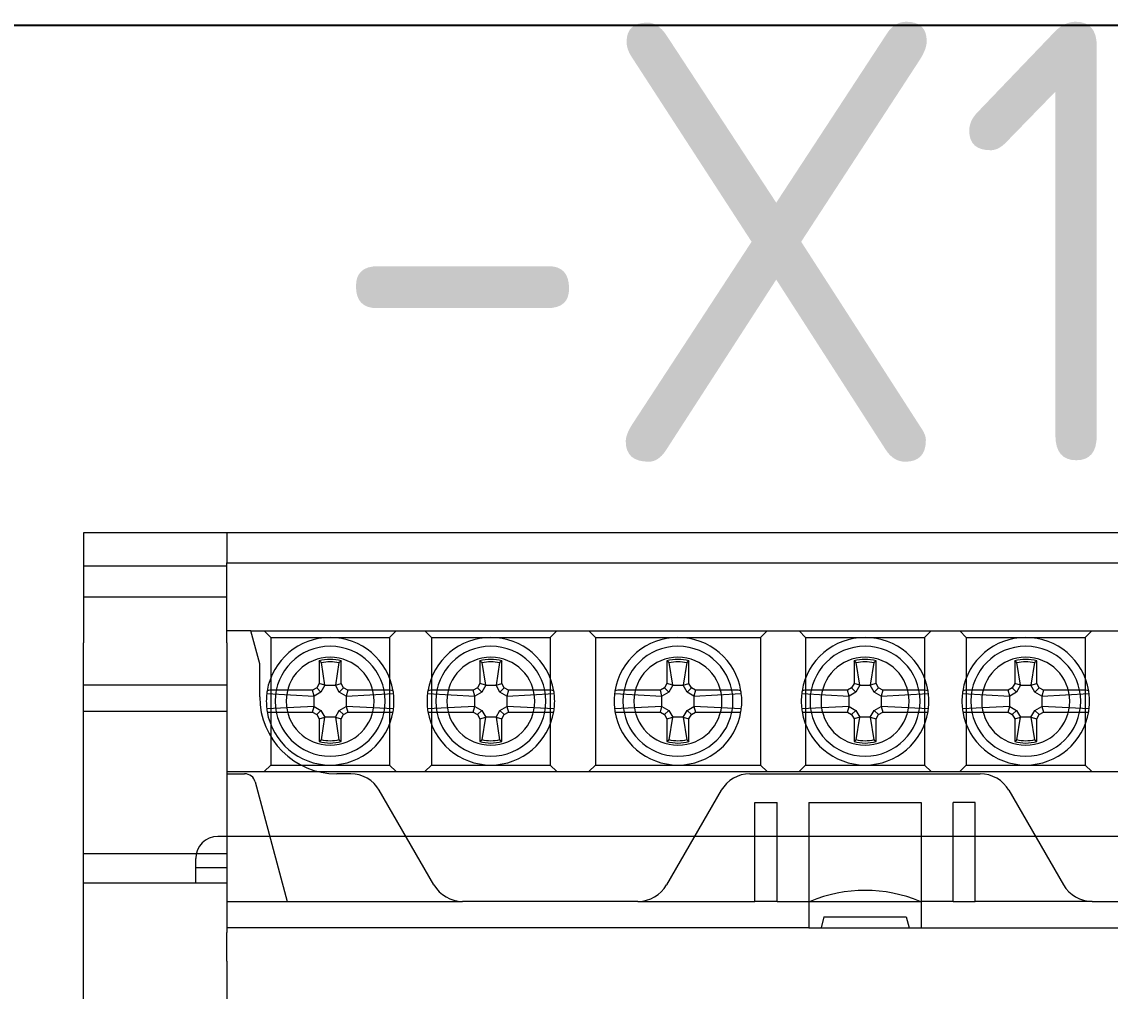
# Model space of a CAD drawing. Header units: millimetres. Extents: x 42151 to 59780, y 37376 to 44547.
# Drawn here: x 47647.3 to 47696.75, y 43040.83 to 43084.91 of the extents above; entities that cross this region are included whole.
import ezdxf
from ezdxf.enums import TextEntityAlignment as Align

# ---------------------------------------------------------------- set-up
doc = ezdxf.new("R2010")
doc.units = ezdxf.units.MM
doc.set_wipeout_variables(frame=1)
doc.layers.add('! NO PLOT !', color=7, linetype='Continuous', true_color=0xff75dd, plot=False)
doc.layers.add('000-PI-Oprema', color=30, linetype='Continuous', lineweight=5)
for name, color, linetype in [('000-PI_TEXT', 7, 'Continuous'), ('002-PI-Kabelska kanalica', 150, 'Continuous'), ('SI-Ormari', 51, 'Continuous')]:
    doc.layers.add(name, color=color, linetype=linetype)
doc.styles.add('PI0', font='isocpeur.ttf', dxfattribs={"width": 0.9})

# ---------------------------------------------------------------- blocks, each defined once
blk = doc.blocks.new('Shrack distriblock 125A')
blk.add_wipeout([(50953.151, 45336.978), (51024.151, 45336.978), (51024.151, 45240.978), (51017.651, 45240.978), (51017.651, 45241.478), (50959.651, 45241.478), (50959.651, 45240.978), (50953.151, 45240.978), (50953.151, 45241.478)]).dxf.layer = '! NO PLOT !'
at = {"layer": '000-PI-Oprema'}
for p, q in [((51024.151, 45336.978), (50953.151, 45336.978)), ((50953.151, 45336.978), (50953.151, 45331.978)), ((51024.151, 45336.978), (50953.151, 45336.978)), ((50953.151, 45336.978), (50953.151, 45331.978)), ((50959.651, 45336.978), (50959.651, 45335.618)), ((50959.651, 45336.978), (50959.651, 45335.618)), ((50953.151, 45335.478), (50959.651, 45335.478)), ((50953.151, 45335.478), (50959.651, 45335.478)), ((50959.651, 45335.478), (50959.651, 45335.618)), ((50959.651, 45335.618), (51017.651, 45335.618)), ((50959.651, 45335.478), (50959.651, 45335.618)), ((50959.651, 45335.618), (51017.651, 45335.618)), ((50959.651, 45331.978), (50959.651, 45335.478)), ((50959.651, 45331.978), (50959.651, 45335.478)), ((50953.151, 45334.078), (50959.651, 45334.078)), ((50953.151, 45334.078), (50959.651, 45334.078)), ((50960.749, 45332.528), (50959.651, 45332.528)), ((50960.749, 45332.528), (50959.651, 45332.528)), ((50961.151, 45331.028), (50960.749, 45332.528)), ((50960.749, 45332.528), (51016.553, 45332.528)), ((50961.151, 45331.028), (50960.749, 45332.528)), ((50960.749, 45332.528), (51016.553, 45332.528)), ((50961.651, 45332.228), (50961.351, 45332.528)), ((50961.651, 45332.228), (50961.351, 45332.528)), ((50967.051, 45332.228), (50967.351, 45332.528)), ((50967.051, 45332.228), (50967.351, 45332.528)), ((50968.951, 45332.228), (50968.651, 45332.528)), ((50968.951, 45332.228), (50968.651, 45332.528)), ((50974.351, 45332.228), (50974.651, 45332.528)), ((50974.351, 45332.228), (50974.651, 45332.528)), ((50976.401, 45332.228), (50976.101, 45332.528)), ((50976.401, 45332.228), (50976.101, 45332.528)), ((50983.901, 45332.228), (50984.201, 45332.528)), ((50983.901, 45332.228), (50984.201, 45332.528)), ((50985.951, 45332.228), (50985.651, 45332.528)), ((50985.951, 45332.228), (50985.651, 45332.528)), ((50991.351, 45332.228), (50991.651, 45332.528)), ((50991.351, 45332.228), (50991.651, 45332.528)), ((50993.251, 45332.228), (50992.951, 45332.528)), ((50993.251, 45332.228), (50992.951, 45332.528)), ((50998.651, 45332.228), (50998.951, 45332.528)), ((50998.651, 45332.228), (50998.951, 45332.528)), ((50953.151, 45318.808), (50953.151, 45331.978)), ((50953.151, 45318.808), (50953.151, 45331.978)), ((50959.651, 45331.978), (50959.651, 45318.808)), ((50959.651, 45331.978), (50959.651, 45318.808)), ((50961.651, 45332.228), (50961.651, 45326.428)), ((50961.651, 45332.228), (50967.051, 45332.228)), ((50961.651, 45332.228), (50961.651, 45326.428)), ((50961.651, 45332.228), (50967.051, 45332.228)), ((50967.051, 45332.228), (50967.051, 45326.428)), ((50967.051, 45332.228), (50967.051, 45326.428)), ((50968.951, 45332.228), (50968.951, 45326.428)), ((50968.951, 45332.228), (50974.351, 45332.228)), ((50968.951, 45332.228), (50968.951, 45326.428)), ((50968.951, 45332.228), (50974.351, 45332.228)), ((50974.351, 45332.228), (50974.351, 45326.428)), ((50974.351, 45332.228), (50974.351, 45326.428)), ((50976.401, 45332.228), (50976.401, 45326.428)), ((50976.401, 45332.228), (50983.901, 45332.228)), ((50976.401, 45332.228), (50976.401, 45326.428)), ((50976.401, 45332.228), (50983.901, 45332.228)), ((50983.901, 45332.228), (50983.901, 45326.428)), ((50983.901, 45332.228), (50983.901, 45326.428)), ((50985.951, 45332.228), (50985.951, 45326.428)), ((50985.951, 45332.228), (50991.351, 45332.228)), ((50985.951, 45332.228), (50985.951, 45326.428)), ((50985.951, 45332.228), (50991.351, 45332.228)), ((50991.351, 45332.228), (50991.351, 45326.428)), ((50991.351, 45332.228), (50991.351, 45326.428)), ((50993.251, 45332.228), (50993.251, 45326.428)), ((50993.251, 45332.228), (50998.651, 45332.228)), ((50993.251, 45332.228), (50993.251, 45326.428)), ((50993.251, 45332.228), (50998.651, 45332.228)), ((50998.651, 45332.228), (50998.651, 45326.428)), ((50998.651, 45332.228), (50998.651, 45326.428)), ((50961.151, 45329.528), (50961.151, 45331.028)), ((50961.151, 45329.528), (50961.151, 45331.028)), ((50963.851, 45331.161), (50963.851, 45330.128)), ((50963.851, 45331.161), (50963.851, 45330.128)), ((50964.116, 45330.057), (50963.951, 45331.083)), ((50964.116, 45330.057), (50963.951, 45331.083)), ((50964.751, 45331.083), (50964.587, 45330.057)), ((50964.751, 45331.083), (50964.587, 45330.057)), ((50964.851, 45330.128), (50964.851, 45331.161)), ((50964.851, 45330.128), (50964.851, 45331.161)), ((50971.151, 45331.161), (50971.151, 45330.128)), ((50971.151, 45331.161), (50971.151, 45330.128)), ((50971.416, 45330.057), (50971.251, 45331.083)), ((50971.416, 45330.057), (50971.251, 45331.083)), ((50972.051, 45331.083), (50971.887, 45330.057)), ((50972.051, 45331.083), (50971.887, 45330.057)), ((50972.151, 45330.128), (50972.151, 45331.161)), ((50972.151, 45330.128), (50972.151, 45331.161)), ((50979.651, 45331.161), (50979.651, 45330.128)), ((50979.651, 45331.161), (50979.651, 45330.128)), ((50979.916, 45330.057), (50979.751, 45331.083)), ((50979.916, 45330.057), (50979.751, 45331.083)), ((50980.551, 45331.083), (50980.387, 45330.057)), ((50980.551, 45331.083), (50980.387, 45330.057)), ((50980.651, 45330.128), (50980.651, 45331.161)), ((50980.651, 45330.128), (50980.651, 45331.161)), ((50988.151, 45331.161), (50988.151, 45330.128)), ((50988.151, 45331.161), (50988.151, 45330.128)), ((50988.416, 45330.057), (50988.251, 45331.083)), ((50988.416, 45330.057), (50988.251, 45331.083)), ((50989.051, 45331.083), (50988.887, 45330.057)), ((50989.051, 45331.083), (50988.887, 45330.057)), ((50989.151, 45330.128), (50989.151, 45331.161)), ((50989.151, 45330.128), (50989.151, 45331.161)), ((50995.451, 45331.161), (50995.451, 45330.128)), ((50995.451, 45331.161), (50995.451, 45330.128)), ((50995.716, 45330.057), (50995.551, 45331.083)), ((50995.716, 45330.057), (50995.551, 45331.083)), ((50996.351, 45331.083), (50996.187, 45330.057)), ((50996.351, 45331.083), (50996.187, 45330.057)), ((50996.451, 45330.128), (50996.451, 45331.161)), ((50996.451, 45330.128), (50996.451, 45331.161)), ((50953.151, 45330.078), (50959.651, 45330.078)), ((50953.151, 45330.078), (50959.651, 45330.078)), ((50963.851, 45330.128), (50963.741, 45329.938)), ((50963.851, 45330.128), (50963.741, 45329.938)), ((50964.116, 45330.057), (50963.851, 45330.128)), ((50964.116, 45330.057), (50963.851, 45330.128)), ((50964.116, 45330.057), (50963.935, 45329.744)), ((50964.116, 45330.057), (50963.935, 45329.744)), ((50964.116, 45330.057), (50964.587, 45330.057)), ((50964.116, 45330.057), (50964.587, 45330.057)), ((50964.587, 45330.057), (50964.851, 45330.128)), ((50964.587, 45330.057), (50964.851, 45330.128)), ((50964.767, 45329.744), (50964.587, 45330.057)), ((50964.767, 45329.744), (50964.587, 45330.057)), ((50964.961, 45329.938), (50964.851, 45330.128)), ((50964.961, 45329.938), (50964.851, 45330.128)), ((50971.151, 45330.128), (50971.041, 45329.938)), ((50971.151, 45330.128), (50971.041, 45329.938)), ((50971.416, 45330.057), (50971.151, 45330.128)), ((50971.416, 45330.057), (50971.151, 45330.128)), ((50971.416, 45330.057), (50971.235, 45329.744)), ((50971.416, 45330.057), (50971.235, 45329.744)), ((50971.416, 45330.057), (50971.887, 45330.057)), ((50971.416, 45330.057), (50971.887, 45330.057)), ((50971.887, 45330.057), (50972.151, 45330.128)), ((50971.887, 45330.057), (50972.151, 45330.128)), ((50972.067, 45329.744), (50971.887, 45330.057)), ((50972.067, 45329.744), (50971.887, 45330.057)), ((50972.261, 45329.938), (50972.151, 45330.128)), ((50972.261, 45329.938), (50972.151, 45330.128)), ((50979.651, 45330.128), (50979.541, 45329.938)), ((50979.651, 45330.128), (50979.541, 45329.938)), ((50979.916, 45330.057), (50979.651, 45330.128)), ((50979.916, 45330.057), (50979.651, 45330.128)), ((50979.916, 45330.057), (50979.735, 45329.744)), ((50979.916, 45330.057), (50979.735, 45329.744)), ((50979.916, 45330.057), (50980.387, 45330.057)), ((50979.916, 45330.057), (50980.387, 45330.057)), ((50980.387, 45330.057), (50980.651, 45330.128)), ((50980.387, 45330.057), (50980.651, 45330.128)), ((50980.567, 45329.744), (50980.387, 45330.057)), ((50980.567, 45329.744), (50980.387, 45330.057)), ((50980.761, 45329.938), (50980.651, 45330.128)), ((50980.761, 45329.938), (50980.651, 45330.128)), ((50988.151, 45330.128), (50988.041, 45329.938)), ((50988.151, 45330.128), (50988.041, 45329.938)), ((50988.416, 45330.057), (50988.151, 45330.128)), ((50988.416, 45330.057), (50988.151, 45330.128)), ((50988.416, 45330.057), (50988.235, 45329.744)), ((50988.416, 45330.057), (50988.235, 45329.744)), ((50988.416, 45330.057), (50988.887, 45330.057)), ((50988.416, 45330.057), (50988.887, 45330.057)), ((50989.151, 45330.128), (50988.887, 45330.057)), ((50989.151, 45330.128), (50988.887, 45330.057)), ((50989.067, 45329.744), (50988.887, 45330.057)), ((50989.067, 45329.744), (50988.887, 45330.057)), ((50989.261, 45329.938), (50989.151, 45330.128)), ((50989.261, 45329.938), (50989.151, 45330.128)), ((50995.451, 45330.128), (50995.341, 45329.938)), ((50995.451, 45330.128), (50995.341, 45329.938)), ((50995.716, 45330.057), (50995.451, 45330.128)), ((50995.716, 45330.057), (50995.451, 45330.128)), ((50995.716, 45330.057), (50995.535, 45329.744)), ((50995.716, 45330.057), (50995.535, 45329.744)), ((50995.716, 45330.057), (50996.187, 45330.057)), ((50995.716, 45330.057), (50996.187, 45330.057)), ((50996.187, 45330.057), (50996.451, 45330.128)), ((50996.187, 45330.057), (50996.451, 45330.128)), ((50996.367, 45329.744), (50996.187, 45330.057)), ((50996.367, 45329.744), (50996.187, 45330.057)), ((50996.561, 45329.938), (50996.451, 45330.128)), ((50996.561, 45329.938), (50996.451, 45330.128)), ((50961.472, 45329.675), (50963.622, 45329.563)), ((50961.472, 45329.675), (50963.622, 45329.563)), ((50963.551, 45329.828), (50961.698, 45329.828)), ((50963.551, 45329.828), (50961.698, 45329.828)), ((50963.741, 45329.938), (50963.551, 45329.828)), ((50963.741, 45329.938), (50963.551, 45329.828)), ((50963.622, 45329.563), (50963.551, 45329.828)), ((50963.622, 45329.563), (50963.551, 45329.828)), ((50963.935, 45329.744), (50963.622, 45329.563)), ((50963.935, 45329.744), (50963.622, 45329.563)), ((50963.622, 45329.092), (50963.622, 45329.563)), ((50963.622, 45329.092), (50963.622, 45329.563)), ((50963.935, 45329.744), (50963.741, 45329.938)), ((50963.935, 45329.744), (50963.741, 45329.938)), ((50964.961, 45329.938), (50964.767, 45329.744)), ((50964.961, 45329.938), (50964.767, 45329.744)), ((50965.08, 45329.563), (50964.767, 45329.744)), ((50965.08, 45329.563), (50964.767, 45329.744)), ((50965.151, 45329.828), (50964.961, 45329.938)), ((50965.151, 45329.828), (50964.961, 45329.938)), ((50965.151, 45329.828), (50965.08, 45329.563)), ((50965.151, 45329.828), (50965.08, 45329.563)), ((50965.08, 45329.563), (50967.23, 45329.675)), ((50965.08, 45329.563), (50967.23, 45329.675)), ((50965.08, 45329.563), (50965.08, 45329.092)), ((50965.08, 45329.563), (50965.08, 45329.092)), ((50967.004, 45329.828), (50965.151, 45329.828)), ((50967.004, 45329.828), (50965.151, 45329.828)), ((50968.772, 45329.675), (50970.922, 45329.563)), ((50968.772, 45329.675), (50970.922, 45329.563)), ((50970.851, 45329.828), (50968.998, 45329.828)), ((50970.851, 45329.828), (50968.998, 45329.828)), ((50971.041, 45329.938), (50970.851, 45329.828)), ((50971.041, 45329.938), (50970.851, 45329.828)), ((50970.922, 45329.563), (50970.851, 45329.828)), ((50970.922, 45329.563), (50970.851, 45329.828)), ((50971.235, 45329.744), (50970.922, 45329.563)), ((50971.235, 45329.744), (50970.922, 45329.563)), ((50970.922, 45329.092), (50970.922, 45329.563)), ((50970.922, 45329.092), (50970.922, 45329.563)), ((50971.235, 45329.744), (50971.041, 45329.938)), ((50971.235, 45329.744), (50971.041, 45329.938)), ((50972.261, 45329.938), (50972.067, 45329.744)), ((50972.261, 45329.938), (50972.067, 45329.744)), ((50972.38, 45329.563), (50972.067, 45329.744)), ((50972.38, 45329.563), (50972.067, 45329.744)), ((50972.451, 45329.828), (50972.261, 45329.938)), ((50972.451, 45329.828), (50972.261, 45329.938)), ((50972.451, 45329.828), (50972.38, 45329.563)), ((50972.451, 45329.828), (50972.38, 45329.563)), ((50972.38, 45329.563), (50974.53, 45329.675)), ((50972.38, 45329.563), (50974.53, 45329.675)), ((50972.38, 45329.563), (50972.38, 45329.092)), ((50972.38, 45329.563), (50972.38, 45329.092)), ((50974.304, 45329.828), (50972.451, 45329.828)), ((50974.304, 45329.828), (50972.451, 45329.828)), ((50977.272, 45329.675), (50979.422, 45329.563)), ((50977.272, 45329.675), (50979.422, 45329.563)), ((50979.351, 45329.828), (50977.498, 45329.828)), ((50979.351, 45329.828), (50977.498, 45329.828)), ((50979.541, 45329.938), (50979.351, 45329.828)), ((50979.541, 45329.938), (50979.351, 45329.828)), ((50979.422, 45329.563), (50979.351, 45329.828)), ((50979.422, 45329.563), (50979.351, 45329.828)), ((50979.735, 45329.744), (50979.422, 45329.563)), ((50979.735, 45329.744), (50979.422, 45329.563)), ((50979.422, 45329.092), (50979.422, 45329.563)), ((50979.422, 45329.092), (50979.422, 45329.563)), ((50979.735, 45329.744), (50979.541, 45329.938)), ((50979.735, 45329.744), (50979.541, 45329.938)), ((50980.761, 45329.938), (50980.567, 45329.744)), ((50980.761, 45329.938), (50980.567, 45329.744)), ((50980.88, 45329.563), (50980.567, 45329.744)), ((50980.88, 45329.563), (50980.567, 45329.744)), ((50980.951, 45329.828), (50980.761, 45329.938)), ((50980.951, 45329.828), (50980.761, 45329.938)), ((50980.951, 45329.828), (50980.88, 45329.563)), ((50980.951, 45329.828), (50980.88, 45329.563)), ((50980.88, 45329.563), (50983.03, 45329.675)), ((50980.88, 45329.563), (50983.03, 45329.675)), ((50980.88, 45329.563), (50980.88, 45329.092)), ((50980.88, 45329.563), (50980.88, 45329.092)), ((50982.804, 45329.828), (50980.951, 45329.828)), ((50982.804, 45329.828), (50980.951, 45329.828)), ((50985.772, 45329.675), (50987.922, 45329.563)), ((50985.772, 45329.675), (50987.922, 45329.563)), ((50987.851, 45329.828), (50985.998, 45329.828)), ((50987.851, 45329.828), (50985.998, 45329.828)), ((50988.041, 45329.938), (50987.851, 45329.828)), ((50988.041, 45329.938), (50987.851, 45329.828)), ((50987.922, 45329.563), (50987.851, 45329.828)), ((50987.922, 45329.563), (50987.851, 45329.828)), ((50988.235, 45329.744), (50987.922, 45329.563)), ((50988.235, 45329.744), (50987.922, 45329.563)), ((50987.922, 45329.092), (50987.922, 45329.563)), ((50987.922, 45329.092), (50987.922, 45329.563)), ((50988.235, 45329.744), (50988.041, 45329.938)), ((50988.235, 45329.744), (50988.041, 45329.938)), ((50989.261, 45329.938), (50989.067, 45329.744)), ((50989.261, 45329.938), (50989.067, 45329.744)), ((50989.38, 45329.563), (50989.067, 45329.744)), ((50989.38, 45329.563), (50989.067, 45329.744)), ((50989.451, 45329.828), (50989.261, 45329.938)), ((50989.451, 45329.828), (50989.261, 45329.938)), ((50989.451, 45329.828), (50989.38, 45329.563)), ((50989.451, 45329.828), (50989.38, 45329.563)), ((50989.38, 45329.563), (50991.53, 45329.675)), ((50989.38, 45329.563), (50991.53, 45329.675)), ((50989.38, 45329.563), (50989.38, 45329.092)), ((50989.38, 45329.563), (50989.38, 45329.092)), ((50991.304, 45329.828), (50989.451, 45329.828)), ((50991.304, 45329.828), (50989.451, 45329.828)), ((50993.072, 45329.675), (50995.222, 45329.563)), ((50993.072, 45329.675), (50995.222, 45329.563)), ((50995.151, 45329.828), (50993.298, 45329.828)), ((50995.151, 45329.828), (50993.298, 45329.828)), ((50995.341, 45329.938), (50995.151, 45329.828)), ((50995.341, 45329.938), (50995.151, 45329.828)), ((50995.222, 45329.563), (50995.151, 45329.828)), ((50995.222, 45329.563), (50995.151, 45329.828)), ((50995.535, 45329.744), (50995.222, 45329.563)), ((50995.535, 45329.744), (50995.222, 45329.563)), ((50995.222, 45329.092), (50995.222, 45329.563)), ((50995.222, 45329.092), (50995.222, 45329.563)), ((50995.535, 45329.744), (50995.341, 45329.938)), ((50995.535, 45329.744), (50995.341, 45329.938)), ((50996.561, 45329.938), (50996.367, 45329.744)), ((50996.561, 45329.938), (50996.367, 45329.744)), ((50996.68, 45329.563), (50996.367, 45329.744)), ((50996.68, 45329.563), (50996.367, 45329.744)), ((50996.751, 45329.828), (50996.561, 45329.938)), ((50996.751, 45329.828), (50996.561, 45329.938)), ((50996.751, 45329.828), (50996.68, 45329.563)), ((50996.751, 45329.828), (50996.68, 45329.563)), ((50996.68, 45329.563), (50998.83, 45329.675)), ((50996.68, 45329.563), (50998.83, 45329.675)), ((50996.68, 45329.563), (50996.68, 45329.092)), ((50996.68, 45329.563), (50996.68, 45329.092)), ((50998.604, 45329.828), (50996.751, 45329.828)), ((50998.604, 45329.828), (50996.751, 45329.828)), ((50963.622, 45329.092), (50961.472, 45328.981)), ((50963.622, 45329.092), (50961.472, 45328.981)), ((50963.551, 45328.828), (50963.622, 45329.092)), ((50963.551, 45328.828), (50963.622, 45329.092)), ((50963.622, 45329.092), (50963.935, 45328.912)), ((50963.622, 45329.092), (50963.935, 45328.912)), ((50964.767, 45328.912), (50965.08, 45329.092)), ((50964.767, 45328.912), (50965.08, 45329.092)), ((50965.08, 45329.092), (50965.151, 45328.828)), ((50967.23, 45328.981), (50965.08, 45329.092)), ((50965.08, 45329.092), (50965.151, 45328.828)), ((50967.23, 45328.981), (50965.08, 45329.092)), ((50970.922, 45329.092), (50968.772, 45328.981)), ((50970.922, 45329.092), (50968.772, 45328.981)), ((50970.851, 45328.828), (50970.922, 45329.092)), ((50970.851, 45328.828), (50970.922, 45329.092)), ((50970.922, 45329.092), (50971.235, 45328.912)), ((50970.922, 45329.092), (50971.235, 45328.912)), ((50972.067, 45328.912), (50972.38, 45329.092)), ((50972.067, 45328.912), (50972.38, 45329.092)), ((50972.38, 45329.092), (50972.451, 45328.828)), ((50974.53, 45328.981), (50972.38, 45329.092)), ((50972.38, 45329.092), (50972.451, 45328.828)), ((50974.53, 45328.981), (50972.38, 45329.092)), ((50979.422, 45329.092), (50977.272, 45328.981)), ((50979.422, 45329.092), (50977.272, 45328.981)), ((50979.351, 45328.828), (50979.422, 45329.092)), ((50979.351, 45328.828), (50979.422, 45329.092)), ((50979.422, 45329.092), (50979.735, 45328.912)), ((50979.422, 45329.092), (50979.735, 45328.912)), ((50980.567, 45328.912), (50980.88, 45329.092)), ((50980.567, 45328.912), (50980.88, 45329.092)), ((50980.88, 45329.092), (50980.951, 45328.828)), ((50983.03, 45328.981), (50980.88, 45329.092)), ((50980.88, 45329.092), (50980.951, 45328.828)), ((50983.03, 45328.981), (50980.88, 45329.092)), ((50987.922, 45329.092), (50985.772, 45328.981)), ((50987.922, 45329.092), (50985.772, 45328.981)), ((50987.851, 45328.828), (50987.922, 45329.092)), ((50987.851, 45328.828), (50987.922, 45329.092)), ((50987.922, 45329.092), (50988.235, 45328.912)), ((50987.922, 45329.092), (50988.235, 45328.912)), ((50989.067, 45328.912), (50989.38, 45329.092)), ((50989.067, 45328.912), (50989.38, 45329.092)), ((50991.53, 45328.981), (50989.38, 45329.092)), ((50989.38, 45329.092), (50989.451, 45328.828)), ((50991.53, 45328.981), (50989.38, 45329.092)), ((50989.38, 45329.092), (50989.451, 45328.828)), ((50995.222, 45329.092), (50993.072, 45328.981)), ((50995.222, 45329.092), (50993.072, 45328.981)), ((50995.151, 45328.828), (50995.222, 45329.092)), ((50995.151, 45328.828), (50995.222, 45329.092)), ((50995.222, 45329.092), (50995.535, 45328.912)), ((50995.222, 45329.092), (50995.535, 45328.912)), ((50996.367, 45328.912), (50996.68, 45329.092)), ((50996.367, 45328.912), (50996.68, 45329.092)), ((50996.68, 45329.092), (50996.751, 45328.828)), ((50998.83, 45328.981), (50996.68, 45329.092)), ((50996.68, 45329.092), (50996.751, 45328.828)), ((50998.83, 45328.981), (50996.68, 45329.092)), ((50953.151, 45328.878), (50959.651, 45328.878)), ((50953.151, 45328.878), (50959.651, 45328.878)), ((50961.698, 45328.828), (50963.551, 45328.828)), ((50961.698, 45328.828), (50963.551, 45328.828)), ((50963.551, 45328.828), (50963.741, 45328.718)), ((50963.551, 45328.828), (50963.741, 45328.718)), ((50963.741, 45328.718), (50963.935, 45328.912)), ((50963.741, 45328.718), (50963.935, 45328.912)), ((50963.741, 45328.718), (50963.851, 45328.528)), ((50963.741, 45328.718), (50963.851, 45328.528)), ((50963.851, 45328.528), (50964.116, 45328.599)), ((50963.851, 45328.528), (50964.116, 45328.599)), ((50963.851, 45328.528), (50963.851, 45327.495)), ((50963.851, 45328.528), (50963.851, 45327.495)), ((50963.935, 45328.912), (50964.116, 45328.599)), ((50963.935, 45328.912), (50964.116, 45328.599)), ((50963.951, 45327.573), (50964.116, 45328.599)), ((50963.951, 45327.573), (50964.116, 45328.599)), ((50964.587, 45328.599), (50964.116, 45328.599)), ((50964.587, 45328.599), (50964.116, 45328.599)), ((50964.587, 45328.599), (50964.767, 45328.912)), ((50964.587, 45328.599), (50964.767, 45328.912)), ((50964.587, 45328.599), (50964.751, 45327.573)), ((50964.587, 45328.599), (50964.851, 45328.528)), ((50964.587, 45328.599), (50964.751, 45327.573)), ((50964.587, 45328.599), (50964.851, 45328.528)), ((50964.767, 45328.912), (50964.961, 45328.718)), ((50964.767, 45328.912), (50964.961, 45328.718)), ((50964.851, 45328.528), (50964.961, 45328.718)), ((50964.851, 45328.528), (50964.961, 45328.718)), ((50964.851, 45327.495), (50964.851, 45328.528)), ((50964.851, 45327.495), (50964.851, 45328.528)), ((50964.961, 45328.718), (50965.151, 45328.828)), ((50964.961, 45328.718), (50965.151, 45328.828)), ((50965.151, 45328.828), (50967.004, 45328.828)), ((50965.151, 45328.828), (50967.004, 45328.828)), ((50968.998, 45328.828), (50970.851, 45328.828)), ((50968.998, 45328.828), (50970.851, 45328.828)), ((50970.851, 45328.828), (50971.041, 45328.718)), ((50970.851, 45328.828), (50971.041, 45328.718)), ((50971.041, 45328.718), (50971.235, 45328.912)), ((50971.041, 45328.718), (50971.235, 45328.912)), ((50971.041, 45328.718), (50971.151, 45328.528)), ((50971.041, 45328.718), (50971.151, 45328.528)), ((50971.151, 45328.528), (50971.416, 45328.599)), ((50971.151, 45328.528), (50971.416, 45328.599)), ((50971.151, 45328.528), (50971.151, 45327.495)), ((50971.151, 45328.528), (50971.151, 45327.495)), ((50971.235, 45328.912), (50971.416, 45328.599)), ((50971.235, 45328.912), (50971.416, 45328.599)), ((50971.251, 45327.573), (50971.416, 45328.599)), ((50971.251, 45327.573), (50971.416, 45328.599)), ((50971.887, 45328.599), (50971.416, 45328.599)), ((50971.887, 45328.599), (50971.416, 45328.599)), ((50971.887, 45328.599), (50972.067, 45328.912)), ((50971.887, 45328.599), (50972.067, 45328.912)), ((50971.887, 45328.599), (50972.051, 45327.573)), ((50971.887, 45328.599), (50972.151, 45328.528)), ((50971.887, 45328.599), (50972.051, 45327.573)), ((50971.887, 45328.599), (50972.151, 45328.528)), ((50972.067, 45328.912), (50972.261, 45328.718)), ((50972.067, 45328.912), (50972.261, 45328.718)), ((50972.151, 45328.528), (50972.261, 45328.718)), ((50972.151, 45328.528), (50972.261, 45328.718)), ((50972.151, 45327.495), (50972.151, 45328.528)), ((50972.151, 45327.495), (50972.151, 45328.528)), ((50972.261, 45328.718), (50972.451, 45328.828)), ((50972.261, 45328.718), (50972.451, 45328.828)), ((50972.451, 45328.828), (50974.304, 45328.828)), ((50972.451, 45328.828), (50974.304, 45328.828)), ((50977.498, 45328.828), (50979.351, 45328.828)), ((50977.498, 45328.828), (50979.351, 45328.828)), ((50979.351, 45328.828), (50979.541, 45328.718)), ((50979.351, 45328.828), (50979.541, 45328.718)), ((50979.541, 45328.718), (50979.735, 45328.912)), ((50979.541, 45328.718), (50979.735, 45328.912)), ((50979.541, 45328.718), (50979.651, 45328.528)), ((50979.541, 45328.718), (50979.651, 45328.528)), ((50979.651, 45328.528), (50979.916, 45328.599)), ((50979.651, 45328.528), (50979.916, 45328.599)), ((50979.651, 45328.528), (50979.651, 45327.495)), ((50979.651, 45328.528), (50979.651, 45327.495)), ((50979.735, 45328.912), (50979.916, 45328.599)), ((50979.735, 45328.912), (50979.916, 45328.599)), ((50979.751, 45327.573), (50979.916, 45328.599)), ((50979.751, 45327.573), (50979.916, 45328.599)), ((50980.387, 45328.599), (50979.916, 45328.599)), ((50980.387, 45328.599), (50979.916, 45328.599)), ((50980.387, 45328.599), (50980.567, 45328.912)), ((50980.387, 45328.599), (50980.567, 45328.912)), ((50980.387, 45328.599), (50980.551, 45327.573)), ((50980.387, 45328.599), (50980.651, 45328.528)), ((50980.387, 45328.599), (50980.551, 45327.573)), ((50980.387, 45328.599), (50980.651, 45328.528)), ((50980.567, 45328.912), (50980.761, 45328.718)), ((50980.567, 45328.912), (50980.761, 45328.718)), ((50980.651, 45328.528), (50980.761, 45328.718)), ((50980.651, 45328.528), (50980.761, 45328.718)), ((50980.651, 45327.495), (50980.651, 45328.528)), ((50980.651, 45327.495), (50980.651, 45328.528)), ((50980.761, 45328.718), (50980.951, 45328.828)), ((50980.761, 45328.718), (50980.951, 45328.828)), ((50980.951, 45328.828), (50982.804, 45328.828)), ((50980.951, 45328.828), (50982.804, 45328.828)), ((50985.998, 45328.828), (50987.851, 45328.828)), ((50985.998, 45328.828), (50987.851, 45328.828)), ((50987.851, 45328.828), (50988.041, 45328.718)), ((50987.851, 45328.828), (50988.041, 45328.718)), ((50988.041, 45328.718), (50988.235, 45328.912)), ((50988.041, 45328.718), (50988.235, 45328.912)), ((50988.041, 45328.718), (50988.151, 45328.528)), ((50988.041, 45328.718), (50988.151, 45328.528)), ((50988.416, 45328.599), (50988.151, 45328.528)), ((50988.416, 45328.599), (50988.151, 45328.528)), ((50988.151, 45328.528), (50988.151, 45327.495)), ((50988.151, 45328.528), (50988.151, 45327.495)), ((50988.235, 45328.912), (50988.416, 45328.599)), ((50988.235, 45328.912), (50988.416, 45328.599)), ((50988.251, 45327.573), (50988.416, 45328.599)), ((50988.251, 45327.573), (50988.416, 45328.599)), ((50988.887, 45328.599), (50988.416, 45328.599)), ((50988.887, 45328.599), (50988.416, 45328.599)), ((50988.887, 45328.599), (50989.067, 45328.912)), ((50988.887, 45328.599), (50989.067, 45328.912)), ((50988.887, 45328.599), (50989.151, 45328.528)), ((50988.887, 45328.599), (50989.051, 45327.573)), ((50988.887, 45328.599), (50989.151, 45328.528)), ((50988.887, 45328.599), (50989.051, 45327.573)), ((50989.067, 45328.912), (50989.261, 45328.718)), ((50989.067, 45328.912), (50989.261, 45328.718)), ((50989.151, 45328.528), (50989.261, 45328.718)), ((50989.151, 45328.528), (50989.261, 45328.718)), ((50989.151, 45327.495), (50989.151, 45328.528)), ((50989.151, 45327.495), (50989.151, 45328.528)), ((50989.261, 45328.718), (50989.451, 45328.828)), ((50989.261, 45328.718), (50989.451, 45328.828)), ((50989.451, 45328.828), (50991.304, 45328.828)), ((50989.451, 45328.828), (50991.304, 45328.828)), ((50993.298, 45328.828), (50995.151, 45328.828)), ((50993.298, 45328.828), (50995.151, 45328.828)), ((50995.151, 45328.828), (50995.341, 45328.718)), ((50995.151, 45328.828), (50995.341, 45328.718)), ((50995.341, 45328.718), (50995.535, 45328.912)), ((50995.341, 45328.718), (50995.535, 45328.912)), ((50995.341, 45328.718), (50995.451, 45328.528)), ((50995.341, 45328.718), (50995.451, 45328.528)), ((50995.451, 45328.528), (50995.716, 45328.599)), ((50995.451, 45328.528), (50995.716, 45328.599)), ((50995.451, 45328.528), (50995.451, 45327.495)), ((50995.451, 45328.528), (50995.451, 45327.495)), ((50995.535, 45328.912), (50995.716, 45328.599)), ((50995.535, 45328.912), (50995.716, 45328.599)), ((50995.551, 45327.573), (50995.716, 45328.599)), ((50995.551, 45327.573), (50995.716, 45328.599)), ((50996.187, 45328.599), (50995.716, 45328.599)), ((50996.187, 45328.599), (50995.716, 45328.599)), ((50996.187, 45328.599), (50996.367, 45328.912)), ((50996.187, 45328.599), (50996.367, 45328.912)), ((50996.187, 45328.599), (50996.351, 45327.573)), ((50996.187, 45328.599), (50996.451, 45328.528)), ((50996.187, 45328.599), (50996.351, 45327.573)), ((50996.187, 45328.599), (50996.451, 45328.528)), ((50996.367, 45328.912), (50996.561, 45328.718)), ((50996.367, 45328.912), (50996.561, 45328.718)), ((50996.451, 45328.528), (50996.561, 45328.718)), ((50996.451, 45328.528), (50996.561, 45328.718)), ((50996.451, 45327.495), (50996.451, 45328.528)), ((50996.451, 45327.495), (50996.451, 45328.528)), ((50996.561, 45328.718), (50996.751, 45328.828)), ((50996.561, 45328.718), (50996.751, 45328.828)), ((50996.751, 45328.828), (50998.604, 45328.828)), ((50996.751, 45328.828), (50998.604, 45328.828)), ((50959.651, 45326.128), (51017.651, 45326.128)), ((50959.651, 45326.128), (51017.651, 45326.128)), ((50961.651, 45326.428), (50961.351, 45326.128)), ((50961.651, 45326.428), (50961.351, 45326.128)), ((50961.651, 45326.428), (50967.051, 45326.428)), ((50961.651, 45326.428), (50967.051, 45326.428)), ((50967.051, 45326.428), (50967.351, 45326.128)), ((50967.051, 45326.428), (50967.351, 45326.128)), ((50968.951, 45326.428), (50968.651, 45326.128)), ((50968.951, 45326.428), (50968.651, 45326.128)), ((50968.951, 45326.428), (50974.351, 45326.428)), ((50968.951, 45326.428), (50974.351, 45326.428)), ((50974.351, 45326.428), (50974.651, 45326.128)), ((50974.351, 45326.428), (50974.651, 45326.128)), ((50976.401, 45326.428), (50976.101, 45326.128)), ((50976.401, 45326.428), (50976.101, 45326.128)), ((50976.401, 45326.428), (50983.901, 45326.428)), ((50976.401, 45326.428), (50983.901, 45326.428)), ((50983.901, 45326.428), (50984.201, 45326.128)), ((50983.901, 45326.428), (50984.201, 45326.128)), ((50985.951, 45326.428), (50985.651, 45326.128)), ((50985.951, 45326.428), (50985.651, 45326.128)), ((50985.951, 45326.428), (50991.351, 45326.428)), ((50985.951, 45326.428), (50991.351, 45326.428)), ((50991.351, 45326.428), (50991.651, 45326.128)), ((50991.351, 45326.428), (50991.651, 45326.128)), ((50993.251, 45326.428), (50992.951, 45326.128)), ((50993.251, 45326.428), (50992.951, 45326.128)), ((50993.251, 45326.428), (50998.651, 45326.428)), ((50993.251, 45326.428), (50998.651, 45326.428)), ((50998.651, 45326.428), (50998.951, 45326.128)), ((50998.651, 45326.428), (50998.951, 45326.128)), ((50959.651, 45326.028), (50960.467, 45326.028)), ((50959.651, 45326.028), (50960.467, 45326.028)), ((50960.95, 45325.657), (50962.405, 45320.228)), ((50960.95, 45325.657), (50962.405, 45320.228)), ((50965.285, 45326.028), (50964.651, 45326.028)), ((50965.285, 45326.028), (50964.651, 45326.028)), ((50983.417, 45326.028), (50993.885, 45326.028)), ((50983.417, 45326.028), (50993.885, 45326.028)), ((50969.067, 45320.978), (50966.584, 45325.278)), ((50969.067, 45320.978), (50966.584, 45325.278)), ((50982.118, 45325.278), (50979.635, 45320.978)), ((50982.118, 45325.278), (50979.635, 45320.978)), ((50995.184, 45325.278), (50997.667, 45320.978)), ((50995.184, 45325.278), (50997.667, 45320.978)), ((50983.651, 45324.727), (50984.651, 45324.727)), ((50983.651, 45320.228), (50983.651, 45324.727)), ((50983.651, 45324.727), (50984.651, 45324.727)), ((50983.651, 45320.228), (50983.651, 45324.727)), ((50984.651, 45320.228), (50984.651, 45324.727)), ((50984.651, 45320.228), (50984.651, 45324.727)), ((50986.101, 45324.728), (50991.201, 45324.728)), ((50986.101, 45324.728), (50986.101, 45319.028)), ((50986.101, 45324.728), (50991.201, 45324.728)), ((50986.101, 45324.728), (50986.101, 45319.028)), ((50991.201, 45324.728), (50991.201, 45319.028)), ((50991.201, 45324.728), (50991.201, 45319.028)), ((50993.651, 45324.727), (50992.651, 45324.727)), ((50992.651, 45320.228), (50992.651, 45324.727)), ((50993.651, 45324.727), (50992.651, 45324.727)), ((50992.651, 45320.228), (50992.651, 45324.727)), ((50993.651, 45320.228), (50993.651, 45324.727)), ((50993.651, 45320.228), (50993.651, 45324.727)), ((51022.151, 45323.178), (50959.251, 45323.178)), ((51022.151, 45323.178), (50959.251, 45323.178)), ((50953.151, 45322.406), (50959.651, 45322.406)), ((50953.151, 45322.406), (50959.651, 45322.406)), ((50958.251, 45321.078), (50958.251, 45322.178)), ((50958.251, 45321.078), (50958.251, 45322.178)), ((50958.251, 45321.771), (50959.651, 45321.771)), ((50958.251, 45321.771), (50959.651, 45321.771)), ((50953.151, 45321.078), (50959.651, 45321.078)), ((50953.151, 45321.078), (50959.651, 45321.078)), ((50959.651, 45320.228), (50970.366, 45320.228)), ((50959.651, 45320.228), (50970.366, 45320.228)), ((50978.336, 45320.228), (50970.366, 45320.228)), ((50978.336, 45320.228), (50970.366, 45320.228)), ((50978.336, 45320.228), (50983.651, 45320.228)), ((50978.336, 45320.228), (50983.651, 45320.228)), ((50984.651, 45320.228), (50983.651, 45320.228)), ((50984.651, 45320.228), (50983.651, 45320.228)), ((50984.651, 45320.228), (50986.101, 45320.228)), ((50984.651, 45320.228), (50986.101, 45320.228)), ((50986.101, 45320.228), (50991.201, 45320.228)), ((50986.101, 45320.228), (50991.201, 45320.228)), ((50992.651, 45320.228), (50991.201, 45320.228)), ((50992.651, 45320.228), (50991.201, 45320.228)), ((50992.651, 45320.228), (50993.651, 45320.228)), ((50992.651, 45320.228), (50993.651, 45320.228)), ((50998.966, 45320.228), (50993.651, 45320.228)), ((50998.966, 45320.228), (50993.651, 45320.228)), ((50998.966, 45320.228), (51006.936, 45320.228)), ((50998.966, 45320.228), (51006.936, 45320.228)), ((50986.785, 45319.528), (50986.651, 45319.028)), ((50986.785, 45319.528), (50986.651, 45319.028)), ((50986.785, 45319.528), (50990.517, 45319.528)), ((50986.785, 45319.528), (50990.517, 45319.528)), ((50990.517, 45319.528), (50990.651, 45319.028)), ((50990.517, 45319.528), (50990.651, 45319.028)), ((50953.151, 45316.21), (50953.151, 45318.808)), ((50953.151, 45316.21), (50953.151, 45318.808)), ((50986.101, 45319.028), (50959.651, 45319.028)), ((50986.101, 45319.028), (50959.651, 45319.028)), ((50959.651, 45317.509), (50959.651, 45318.808)), ((50959.651, 45317.509), (50959.651, 45318.808)), ((50986.101, 45319.028), (50991.201, 45319.028)), ((50986.101, 45319.028), (50991.201, 45319.028)), ((50991.201, 45319.028), (51017.651, 45319.028)), ((50991.201, 45319.028), (51017.651, 45319.028)), ((50959.651, 45317.509), (50959.651, 45317.076)), ((50959.651, 45317.509), (50959.651, 45317.076)), ((50959.651, 45317.076), (50959.651, 45314.478)), ((50959.651, 45317.076), (50959.651, 45314.478)), ((50953.151, 45315.777), (50953.151, 45316.21)), ((50953.151, 45315.777), (50953.151, 45316.21))]:
    blk.add_line(p, q, dxfattribs=at)
for centre, radius, start, end in [((50964.351, 45329.328), 2.9, 9.2216, 170.7784), ((50964.351, 45329.328), 2.9, 9.2216, 170.7784), ((50971.651, 45329.328), 2.9, 9.2216, 170.7784), ((50971.651, 45329.328), 2.9, 9.2216, 170.7784), ((50980.151, 45329.328), 2.9, 9.2216, 170.7784), ((50980.151, 45329.328), 2.9, 9.2216, 170.7784), ((50988.651, 45329.328), 2.9, 9.2216, 170.7784), ((50988.651, 45329.328), 2.9, 9.2216, 170.7784), ((50995.951, 45329.328), 2.9, 9.2216, 170.7784), ((50995.951, 45329.328), 2.9, 9.2216, 170.7784), ((50964.351, 45329.328), 2.5, 90, 270), ((50964.351, 45329.328), 2.5, 90, 270), ((50964.351, 45329.328), 2.5, 270, 90), ((50964.351, 45329.328), 2.5, 270, 90), ((50971.651, 45329.328), 2.5, 90, 270), ((50971.651, 45329.328), 2.5, 90, 270), ((50971.651, 45329.328), 2.5, 270, 90), ((50971.651, 45329.328), 2.5, 270, 90), ((50980.151, 45329.328), 2.5, 90, 270), ((50980.151, 45329.328), 2.5, 90, 270), ((50980.151, 45329.328), 2.5, 270, 90), ((50980.151, 45329.328), 2.5, 270, 90), ((50988.651, 45329.328), 2.5, 90, 270), ((50988.651, 45329.328), 2.5, 90, 270), ((50988.651, 45329.328), 2.5, 270, 90), ((50988.651, 45329.328), 2.5, 270, 90), ((50995.951, 45329.328), 2.5, 90, 270), ((50995.951, 45329.328), 2.5, 90, 270), ((50995.951, 45329.328), 2.5, 270, 90), ((50995.951, 45329.328), 2.5, 270, 90), ((50964.351, 45329.328), 2, 0, 180), ((50964.351, 45329.328), 2, 0, 180), ((50964.351, 45329.328), 1.9, 74.7425, 105.2575), ((50964.351, 45329.328), 1.9, 74.7425, 105.2575), ((50971.651, 45329.328), 2, 0, 180), ((50971.651, 45329.328), 2, 0, 180), ((50971.651, 45329.328), 1.9, 74.7425, 105.2575), ((50971.651, 45329.328), 1.9, 74.7425, 105.2575), ((50980.151, 45329.328), 2, 0, 180), ((50980.151, 45329.328), 2, 0, 180), ((50980.151, 45329.328), 1.9, 74.7425, 105.2575), ((50980.151, 45329.328), 1.9, 74.7425, 105.2575), ((50988.651, 45329.328), 2, 0, 180), ((50988.651, 45329.328), 2, 0, 180), ((50988.651, 45329.328), 1.9, 74.7425, 105.2575), ((50988.651, 45329.328), 1.9, 74.7425, 105.2575), ((50995.951, 45329.328), 2, 0, 180), ((50995.951, 45329.328), 2, 0, 180), ((50995.951, 45329.328), 1.9, 74.7425, 105.2575), ((50995.951, 45329.328), 1.9, 74.7425, 105.2575), ((50964.651, 45329.528), 3.5, 180, 270), ((50964.651, 45329.528), 3.5, 180, 270), ((50964.351, 45329.328), 2.9, 173.1276, 180), ((50964.351, 45329.328), 2.9, 173.1276, 180), ((50964.351, 45329.328), 2.9, 170.7784, 173.1276), ((50964.351, 45329.328), 2.9, 170.7784, 173.1276), ((50964.351, 45329.328), 2.9, 6.8724, 9.2216), ((50964.351, 45329.328), 2.9, 6.8724, 9.2216), ((50964.351, 45329.328), 2.9, 0, 6.8724), ((50964.351, 45329.328), 2.9, 0, 6.8724), ((50971.651, 45329.328), 2.9, 173.1276, 180), ((50971.651, 45329.328), 2.9, 173.1276, 180), ((50971.651, 45329.328), 2.9, 170.7784, 173.1276), ((50971.651, 45329.328), 2.9, 170.7784, 173.1276), ((50971.651, 45329.328), 2.9, 6.8724, 9.2216), ((50971.651, 45329.328), 2.9, 6.8724, 9.2216), ((50971.651, 45329.328), 2.9, 0, 6.8724), ((50971.651, 45329.328), 2.9, 0, 6.8724), ((50980.151, 45329.328), 2.9, 173.1276, 180), ((50980.151, 45329.328), 2.9, 173.1276, 180), ((50980.151, 45329.328), 2.9, 170.7784, 173.1276), ((50980.151, 45329.328), 2.9, 170.7784, 173.1276), ((50980.151, 45329.328), 2.9, 6.8724, 9.2216), ((50980.151, 45329.328), 2.9, 6.8724, 9.2216), ((50980.151, 45329.328), 2.9, 0, 6.8724), ((50980.151, 45329.328), 2.9, 0, 6.8724), ((50988.651, 45329.328), 2.9, 173.1276, 180), ((50988.651, 45329.328), 2.9, 173.1276, 180), ((50988.651, 45329.328), 2.9, 170.7784, 173.1276), ((50988.651, 45329.328), 2.9, 170.7784, 173.1276), ((50988.651, 45329.328), 2.9, 6.8724, 9.2216), ((50988.651, 45329.328), 2.9, 6.8724, 9.2216), ((50988.651, 45329.328), 2.9, 0, 6.8724), ((50988.651, 45329.328), 2.9, 0, 6.8724), ((50995.951, 45329.328), 2.9, 173.1276, 180), ((50995.951, 45329.328), 2.9, 173.1276, 180), ((50995.951, 45329.328), 2.9, 170.7784, 173.1276), ((50995.951, 45329.328), 2.9, 170.7784, 173.1276), ((50995.951, 45329.328), 2.9, 6.8724, 9.2216), ((50995.951, 45329.328), 2.9, 6.8724, 9.2216), ((50995.951, 45329.328), 2.9, 0, 6.8724), ((50995.951, 45329.328), 2.9, 0, 6.8724), ((50964.351, 45329.328), 2.9, 180, 186.8724), ((50964.351, 45329.328), 2.9, 180, 186.8724), ((50964.351, 45329.328), 2, 180, 0), ((50964.351, 45329.328), 2, 180, 0), ((50964.351, 45329.328), 2.9, 353.1276, 0), ((50964.351, 45329.328), 2.9, 353.1276, 0), ((50971.651, 45329.328), 2.9, 180, 186.8724), ((50971.651, 45329.328), 2.9, 180, 186.8724), ((50971.651, 45329.328), 2, 180, 0), ((50971.651, 45329.328), 2, 180, 0), ((50971.651, 45329.328), 2.9, 353.1276, 0), ((50971.651, 45329.328), 2.9, 353.1276, 0), ((50980.151, 45329.328), 2.9, 180, 186.8724), ((50980.151, 45329.328), 2.9, 180, 186.8724), ((50980.151, 45329.328), 2, 180, 0), ((50980.151, 45329.328), 2, 180, 0), ((50980.151, 45329.328), 2.9, 353.1276, 0), ((50980.151, 45329.328), 2.9, 353.1276, 0), ((50988.651, 45329.328), 2.9, 180, 186.8724), ((50988.651, 45329.328), 2.9, 180, 186.8724), ((50988.651, 45329.328), 2, 180, 0), ((50988.651, 45329.328), 2, 180, 0), ((50988.651, 45329.328), 2.9, 353.1276, 0), ((50988.651, 45329.328), 2.9, 353.1276, 0), ((50995.951, 45329.328), 2.9, 180, 186.8724), ((50995.951, 45329.328), 2.9, 180, 186.8724), ((50995.951, 45329.328), 2, 180, 0), ((50995.951, 45329.328), 2, 180, 0), ((50995.951, 45329.328), 2.9, 353.1276, 0), ((50995.951, 45329.328), 2.9, 353.1276, 0), ((50964.351, 45329.328), 2.9, 186.8724, 189.2216), ((50964.351, 45329.328), 2.9, 186.8724, 189.2216), ((50964.351, 45329.328), 2.9, 189.2216, 350.7784), ((50964.351, 45329.328), 2.9, 189.2216, 350.7784), ((50964.351, 45329.328), 2.9, 350.7784, 353.1276), ((50964.351, 45329.328), 2.9, 350.7784, 353.1276), ((50971.651, 45329.328), 2.9, 186.8724, 189.2216), ((50971.651, 45329.328), 2.9, 186.8724, 189.2216), ((50971.651, 45329.328), 2.9, 189.2216, 350.7784), ((50971.651, 45329.328), 2.9, 189.2216, 350.7784), ((50971.651, 45329.328), 2.9, 350.7784, 353.1276), ((50971.651, 45329.328), 2.9, 350.7784, 353.1276), ((50980.151, 45329.328), 2.9, 186.8724, 189.2216), ((50980.151, 45329.328), 2.9, 186.8724, 189.2216), ((50980.151, 45329.328), 2.9, 189.2216, 350.7784), ((50980.151, 45329.328), 2.9, 189.2216, 350.7784), ((50980.151, 45329.328), 2.9, 350.7784, 353.1276), ((50980.151, 45329.328), 2.9, 350.7784, 353.1276), ((50988.651, 45329.328), 2.9, 186.8724, 189.2216), ((50988.651, 45329.328), 2.9, 186.8724, 189.2216), ((50988.651, 45329.328), 2.9, 189.2216, 350.7784), ((50988.651, 45329.328), 2.9, 189.2216, 350.7784), ((50988.651, 45329.328), 2.9, 350.7784, 353.1276), ((50988.651, 45329.328), 2.9, 350.7784, 353.1276), ((50995.951, 45329.328), 2.9, 186.8724, 189.2216), ((50995.951, 45329.328), 2.9, 186.8724, 189.2216), ((50995.951, 45329.328), 2.9, 189.2216, 350.7784), ((50995.951, 45329.328), 2.9, 189.2216, 350.7784), ((50995.951, 45329.328), 2.9, 350.7784, 353.1276), ((50995.951, 45329.328), 2.9, 350.7784, 353.1276), ((50964.351, 45329.328), 1.9, 254.7425, 285.2575), ((50964.351, 45329.328), 1.9, 254.7425, 285.2575), ((50971.651, 45329.328), 1.9, 254.7425, 285.2575), ((50971.651, 45329.328), 1.9, 254.7425, 285.2575), ((50980.151, 45329.328), 1.9, 254.7425, 285.2575), ((50980.151, 45329.328), 1.9, 254.7425, 285.2575), ((50988.651, 45329.328), 1.9, 254.7425, 285.2575), ((50988.651, 45329.328), 1.9, 254.7425, 285.2575), ((50995.951, 45329.328), 1.9, 254.7425, 285.2575), ((50995.951, 45329.328), 1.9, 254.7425, 285.2575), ((50960.467, 45325.528), 0.5, 15, 90), ((50960.467, 45325.528), 0.5, 15, 90), ((50965.285, 45324.528), 1.5, 30, 90), ((50965.285, 45324.528), 1.5, 30, 90), ((50983.417, 45324.528), 1.5, 90, 150), ((50983.417, 45324.528), 1.5, 90, 150), ((50993.885, 45324.528), 1.5, 30, 90), ((50993.885, 45324.528), 1.5, 30, 90), ((50959.251, 45322.178), 1, 90, 180), ((50959.251, 45322.178), 1, 90, 180), ((50970.366, 45321.728), 1.5, 210, 270), ((50970.366, 45321.728), 1.5, 210, 270), ((50978.336, 45321.728), 1.5, 270, 330), ((50978.336, 45321.728), 1.5, 270, 330), ((50988.651, 45314.228), 6.5, 67.3801, 112.6199), ((50988.651, 45314.228), 6.5, 67.3801, 112.6199), ((50998.966, 45321.728), 1.5, 210, 270), ((50998.966, 45321.728), 1.5, 210, 270)]:
    blk.add_arc(centre, radius, start, end, dxfattribs=at)
at = {"layer": '000-PI-Oprema', "extrusion": (0, 0, -1)}
for centre, major_axis, start_param, end_param in [((50964.351, 45329.578), (0, -1.559), 2.878619, 3.404567), ((50964.351, 45329.578), (0, -1.559), 2.878619, 3.404567), ((50971.651, 45329.578), (0, -1.559), 2.878619, 3.404567), ((50971.651, 45329.578), (0, -1.559), 2.878619, 3.404567), ((50980.151, 45329.578), (0, -1.559), 2.878619, 3.404567), ((50980.151, 45329.578), (0, -1.559), 2.878619, 3.404567), ((50988.651, 45329.578), (0, 1.559), -0.262974, 0.262974), ((50988.651, 45329.578), (0, 1.559), -0.262974, 0.262974), ((50995.951, 45329.578), (0, -1.559), 2.878619, 3.404567), ((50995.951, 45329.578), (0, -1.559), 2.878619, 3.404567), ((50964.351, 45329.078), (0, -1.559), -0.262974, 0.262974), ((50964.351, 45329.078), (0, -1.559), -0.262974, 0.262974), ((50971.651, 45329.078), (0, -1.559), -0.262974, 0.262974), ((50971.651, 45329.078), (0, -1.559), -0.262974, 0.262974), ((50980.151, 45329.078), (0, -1.559), -0.262974, 0.262974), ((50980.151, 45329.078), (0, -1.559), -0.262974, 0.262974), ((50988.651, 45329.078), (0, 1.559), 2.878619, 3.404567), ((50988.651, 45329.078), (0, 1.559), 2.878619, 3.404567), ((50995.951, 45329.078), (0, -1.559), -0.262974, 0.262974), ((50995.951, 45329.078), (0, -1.559), -0.262974, 0.262974)]:
    blk.add_ellipse(centre, major_axis=major_axis, ratio=0.987069, start_param=start_param, end_param=end_param, dxfattribs=at)
at = {"layer": '000-PI-Oprema'}
for centre, major_axis, start_param, end_param in [((50961.692, 45329.793), (-0.204, -0.001), -1.597524, -0.02886), ((50961.692, 45329.793), (-0.204, -0.001), -1.597524, -0.02886), ((50967.01, 45329.793), (0.204, -0.001), 0.02886, 1.597524), ((50967.01, 45329.793), (0.204, -0.001), 0.02886, 1.597524), ((50968.992, 45329.793), (-0.204, -0.001), -1.597524, -0.02886), ((50968.992, 45329.793), (-0.204, -0.001), -1.597524, -0.02886), ((50974.31, 45329.793), (0.204, -0.001), 0.02886, 1.597524), ((50974.31, 45329.793), (0.204, -0.001), 0.02886, 1.597524), ((50977.492, 45329.793), (-0.204, -0.001), -1.597524, -0.02886), ((50977.492, 45329.793), (-0.204, -0.001), -1.597524, -0.02886), ((50982.81, 45329.793), (0.204, -0.001), 0.02886, 1.597524), ((50982.81, 45329.793), (0.204, -0.001), 0.02886, 1.597524), ((50985.992, 45329.793), (-0.204, -0.001), -1.597524, -0.02886), ((50985.992, 45329.793), (-0.204, -0.001), -1.597524, -0.02886), ((50991.31, 45329.793), (0.204, -0.001), 0.02886, 1.597524), ((50991.31, 45329.793), (0.204, -0.001), 0.02886, 1.597524), ((50993.292, 45329.793), (-0.204, -0.001), -1.597524, -0.02886), ((50993.292, 45329.793), (-0.204, -0.001), -1.597524, -0.02886), ((50998.61, 45329.793), (0.204, -0.001), 0.02886, 1.597524), ((50998.61, 45329.793), (0.204, -0.001), 0.02886, 1.597524), ((50961.692, 45328.863), (0.204, -0.001), -3.112733, -1.544069), ((50961.692, 45328.863), (0.204, -0.001), -3.112733, -1.544069), ((50967.01, 45328.863), (-0.204, -0.001), -4.739117, -3.170453), ((50967.01, 45328.863), (-0.204, -0.001), -4.739117, -3.170453), ((50968.992, 45328.863), (0.204, -0.001), -3.112733, -1.544069), ((50968.992, 45328.863), (0.204, -0.001), -3.112733, -1.544069), ((50974.31, 45328.863), (-0.204, -0.001), -4.739117, -3.170453), ((50974.31, 45328.863), (-0.204, -0.001), -4.739117, -3.170453), ((50977.492, 45328.863), (0.204, -0.001), -3.112733, -1.544069), ((50977.492, 45328.863), (0.204, -0.001), -3.112733, -1.544069), ((50982.81, 45328.863), (-0.204, -0.001), -4.739117, -3.170453), ((50982.81, 45328.863), (-0.204, -0.001), -4.739117, -3.170453), ((50985.992, 45328.863), (0.204, -0.001), -3.112733, -1.544069), ((50985.992, 45328.863), (0.204, -0.001), -3.112733, -1.544069), ((50991.31, 45328.863), (-0.204, -0.001), -4.739117, -3.170453), ((50991.31, 45328.863), (-0.204, -0.001), -4.739117, -3.170453), ((50993.292, 45328.863), (0.204, -0.001), -3.112733, -1.544069), ((50993.292, 45328.863), (0.204, -0.001), -3.112733, -1.544069), ((50998.61, 45328.863), (-0.204, -0.001), -4.739117, -3.170453), ((50998.61, 45328.863), (-0.204, -0.001), -4.739117, -3.170453)]:
    blk.add_ellipse(centre, major_axis=major_axis, ratio=0.173128, start_param=start_param, end_param=end_param, dxfattribs=at)
for points in [[(50963.951, 45331.083), (50963.902, 45331.122), (50963.851, 45331.161)], [(50963.951, 45331.083), (50963.902, 45331.122), (50963.851, 45331.161)], [(50964.851, 45331.161), (50964.8, 45331.122), (50964.751, 45331.083)], [(50964.851, 45331.161), (50964.8, 45331.122), (50964.751, 45331.083)], [(50971.251, 45331.083), (50971.202, 45331.122), (50971.151, 45331.161)], [(50971.251, 45331.083), (50971.202, 45331.122), (50971.151, 45331.161)], [(50972.151, 45331.161), (50972.1, 45331.122), (50972.051, 45331.083)], [(50972.151, 45331.161), (50972.1, 45331.122), (50972.051, 45331.083)], [(50979.751, 45331.083), (50979.702, 45331.122), (50979.651, 45331.161)], [(50979.751, 45331.083), (50979.702, 45331.122), (50979.651, 45331.161)], [(50980.651, 45331.161), (50980.6, 45331.122), (50980.551, 45331.083)], [(50980.651, 45331.161), (50980.6, 45331.122), (50980.551, 45331.083)], [(50988.251, 45331.083), (50988.202, 45331.122), (50988.151, 45331.161)], [(50988.251, 45331.083), (50988.202, 45331.122), (50988.151, 45331.161)], [(50989.151, 45331.161), (50989.1, 45331.122), (50989.051, 45331.083)], [(50989.151, 45331.161), (50989.1, 45331.122), (50989.051, 45331.083)], [(50995.551, 45331.083), (50995.502, 45331.122), (50995.451, 45331.161)], [(50995.551, 45331.083), (50995.502, 45331.122), (50995.451, 45331.161)], [(50996.451, 45331.161), (50996.4, 45331.122), (50996.351, 45331.083)], [(50996.451, 45331.161), (50996.4, 45331.122), (50996.351, 45331.083)], [(50963.851, 45327.495), (50963.902, 45327.534), (50963.951, 45327.573)], [(50963.851, 45327.495), (50963.902, 45327.534), (50963.951, 45327.573)], [(50964.751, 45327.573), (50964.8, 45327.534), (50964.851, 45327.495)], [(50964.751, 45327.573), (50964.8, 45327.534), (50964.851, 45327.495)], [(50971.151, 45327.495), (50971.202, 45327.534), (50971.251, 45327.573)], [(50971.151, 45327.495), (50971.202, 45327.534), (50971.251, 45327.573)], [(50972.051, 45327.573), (50972.1, 45327.534), (50972.151, 45327.495)], [(50972.051, 45327.573), (50972.1, 45327.534), (50972.151, 45327.495)], [(50979.651, 45327.495), (50979.702, 45327.534), (50979.751, 45327.573)], [(50979.651, 45327.495), (50979.702, 45327.534), (50979.751, 45327.573)], [(50980.551, 45327.573), (50980.6, 45327.534), (50980.651, 45327.495)], [(50980.551, 45327.573), (50980.6, 45327.534), (50980.651, 45327.495)], [(50988.151, 45327.495), (50988.202, 45327.534), (50988.251, 45327.573)], [(50988.151, 45327.495), (50988.202, 45327.534), (50988.251, 45327.573)], [(50989.051, 45327.573), (50989.1, 45327.534), (50989.151, 45327.495)], [(50989.051, 45327.573), (50989.1, 45327.534), (50989.151, 45327.495)], [(50995.451, 45327.495), (50995.502, 45327.534), (50995.551, 45327.573)], [(50995.451, 45327.495), (50995.502, 45327.534), (50995.551, 45327.573)], [(50996.351, 45327.573), (50996.4, 45327.534), (50996.451, 45327.495)], [(50996.351, 45327.573), (50996.4, 45327.534), (50996.451, 45327.495)]]:
    blk.add_open_spline(points, degree=2, dxfattribs=at)
blk = doc.blocks.new('*U137')
at = {"layer": '002-PI-Kabelska kanalica'}
blk.add_line((40, -100), (40, 519), dxfattribs=at)

msp = doc.modelspace()

# ---------------------------------------------------------------- block references
at = {"layer": '000-PI-Oprema'}
msp.add_blockref('Shrack distriblock 125A', (-3303.042, -2275.31), dxfattribs=at)
at = {"layer": 'SI-Ormari', "rotation": 270}
msp.add_blockref('*U137', (47233.526, 43124.747), dxfattribs=at)

# ---------------------------------------------------------------- texts
at = {"layer": '000-PI_TEXT', "style": 'PI0', "width": 0.9}
msp.add_text('-X1', height=20, dxfattribs=at).set_placement((47679.952, 43074.906), align=Align.MIDDLE)

doc.saveas('drawing.dxf')
